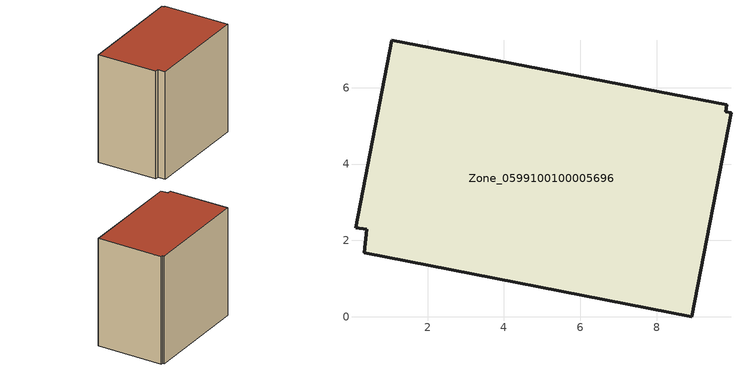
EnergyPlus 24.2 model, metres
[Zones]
Zone_0599100100005696
 floor ground (C_G): 1.06,7.25 9.84,5.56 9.8,5.38 9.95,5.35 8.92,0 0.34,1.68 0.41,2.3 0.11,2.34 z0
 wall outside (C_F): 0.34,1.68 8.92,0 9.95,5.35 9.8,5.38 9.84,5.56 1.06,7.25 0.11,2.34 0.41,2.3 0.34,1.68 z0:9.02
 roof outside (C_R): 9.84,5.56 1.06,7.25 0.11,2.34 0.41,2.3 0.34,1.68 8.92,0 9.95,5.35 9.8,5.38 z9.02
[BUILDING]
Pand.0599100100005696: North Axis=0; Terrain=City; Loads Convergence Tolerance Value=0.04; Temperature Convergence Tolerance Value=0.4; Solar Distribution=FullExterior; Maximum Number of Warmup Days=25; Minimum Number of Warmup Days=1
[Site:Location]
Rotterdam.The.Hague.AP_ZH_NLD Design_Conditions: Latitude=51.96; Longitude=4.45; Time Zone=1; Elevation=-4.5
[SITE:GROUNDTEMPERATURE:BUILDINGSURFACE]
18, 18, 18, 18, 18, 18, 18, 18, 18, 18, 18, 18
[MATERIAL] Thermal Absorptance=0.9; Solar Absorptance=0.7; Visible Absorptance=0.7
Name | Roughness | Thickness | Conductivity | Density | Specific Heat
G.TC.2006-2014 | MediumSmooth | 0.15 | 0.06 | 540 | 1210
F.TC.2006-2014 | Rough | 0.3 | 0.12 | 1920 | 840
R.TC.2006-2014 | MediumRough | 0.2 | 0.08 | 1500 | 1000
[CONSTRUCTION]
C_G: G.TC.2006-2014
C_F: F.TC.2006-2014
C_R: R.TC.2006-2014
[ZONE]
Zone_0599100100005696: Type=1; Multiplier=1; Ceiling Height=Autocalculate; Volume=Autocalculate; Floor Area=autocalculate; Part of Total Floor Area=Yes
[ZONEINFILTRATION:DESIGNFLOWRATE]
Infil_Zone_0599100100005696: Zone or ZoneList or Space or SpaceList=Zone_0599100100005696; Schedule=AlwaysOn; Design Flow Rate Calculation Method=Flow/Area; Flow Rate per Floor Area=0.0015; Constant Term Coefficient=1; Temperature Term Coefficient=0; Velocity Term Coefficient=0; Velocity Squared Term Coefficient=0
[HVACTEMPLATE:ZONE:IDEALLOADSAIRSYSTEM]
Zone_0599100100005696: Maximum Heating Supply Air Temperature=50; Minimum Cooling Supply Air Temperature=13; Maximum Heating Supply Air Humidity Ratio=0.0156; Minimum Cooling Supply Air Humidity Ratio=0.0077; Heating Limit=NoLimit; Cooling Limit=NoLimit; Dehumidification Control Type=ConstantSensibleHeatRatio; Cooling Sensible Heat Ratio=0.7; Dehumidification Setpoint=60; Humidification Control Type=None; Humidification Setpoint=30; Outdoor Air Method=None; Outdoor Air Flow Rate per Person=0.00944; Outdoor Air Flow Rate per Zone Floor Area=0; Outdoor Air Flow Rate per Zone=0; Demand Controlled Ventilation Type=None; Outdoor Air Economizer Type=NoEconomizer; Heat Recovery Type=None; Sensible Heat Recovery Effectiveness=0.7; Latent Heat Recovery Effectiveness=0.65
[ZONECONTROL:THERMOSTAT]
ThermostatControl_Zone_0599100100005696: Zone or ZoneList=Zone_0599100100005696; Control Type Schedule=DualSetpointControlType; Control 1=Thermostat_Zone_0599100100005696; Temperature Difference Between Cutout And Setpoint=0
[THERMOSTATSETPOINT:DUALSETPOINT]
Thermostat_Zone_0599100100005696: Heating Setpoint Temperature Schedule=HeatingSetpoint_Zone_0599100100005696; Cooling Setpoint Temperature Schedule=CoolingSetpoint_Zone_0599100100005696
[SCHEDULE:COMPACT]
HeatingSetpoint_Zone_0599100100005696: Through: 12/31, For: AllDays, Until: 24:00, 21
CoolingSetpoint_Zone_0599100100005696: Through: 12/31, For: AllDays, Until: 24:00, 24
DualSetpointControlType: Through: 12/31, For: AllDays, Until: 24:00, 4
AlwaysOn: Through: 12/31, For: AllDays, Until: 24:00, 1
